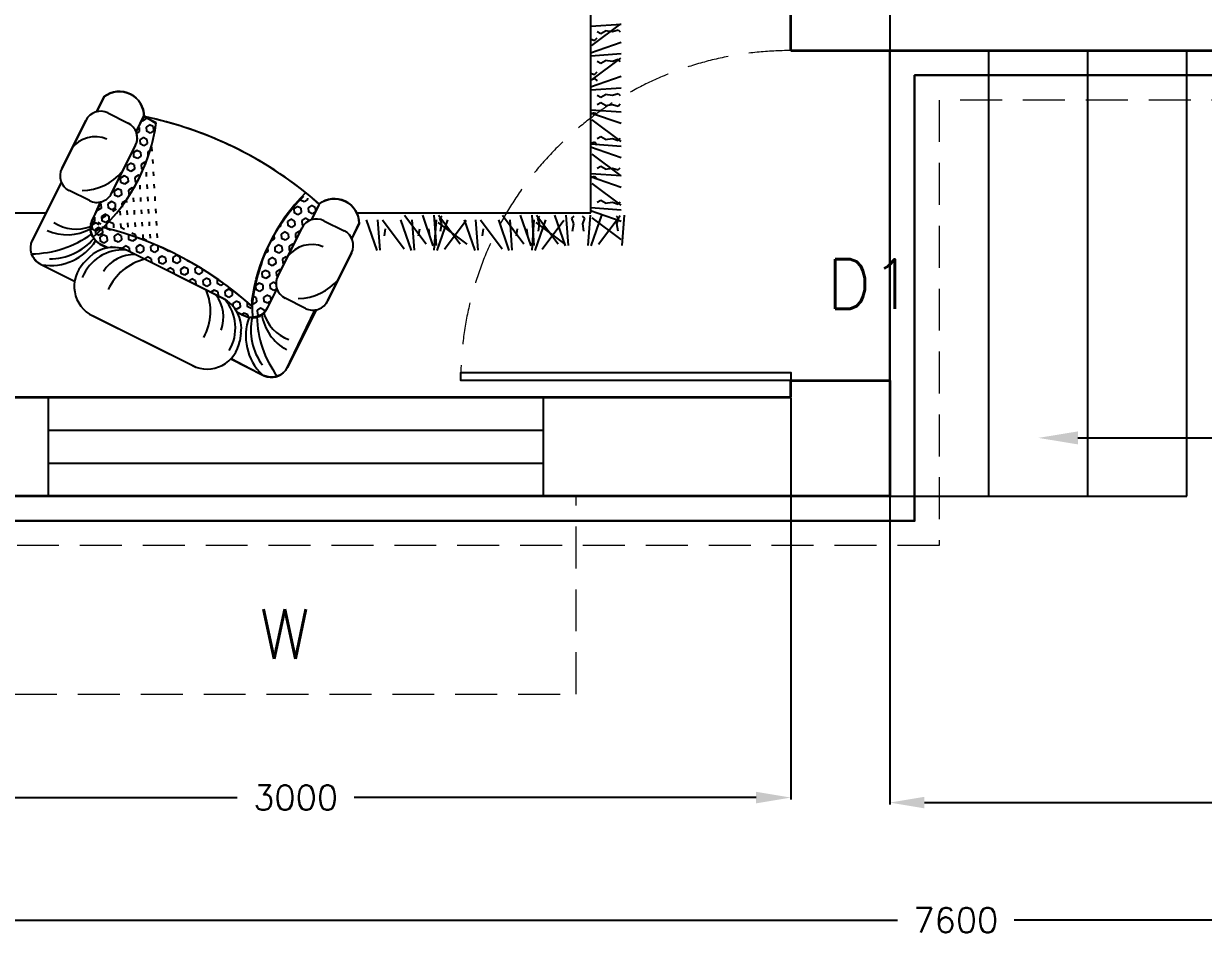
# Model space of a CAD drawing. Header units: millimetres. Extents: x -3934 to 8933, y -13584 to -2539.
# Drawn here: x -1251 to 2324, y -13584 to -10818 of the extents above; entities that cross this region are included whole.
import ezdxf
from ezdxf import colors
from ezdxf.entities.mleader import LeaderData, LeaderLine
from ezdxf.math import Vec2, Vec3

# ---------------------------------------------------------------- set-up
doc = ezdxf.new("R2010")
doc.units = ezdxf.units.MM
doc.header["$LTSCALE"] = 20
doc.linetypes.add('HIDDEN', pattern=[9.525, 6.35, -3.175])
for name, color, linetype, lineweight in [('A-CHAJJ-OVER-NEWW', 80, 'HIDDEN', 13), ('A-DIMS-GENL-ANNO', 145, 'Continuous', 18), ('A-DOOR-SING-NEWW', 104, 'Continuous', 25), ('A-PLIN-BASE-NEWW', 140, 'Continuous', 30), ('A-STEP-STRS-NEWW', 1, 'Continuous', 25), ('A-TEXT-NOTE-ANNO', 7, 'Continuous', 18), ('A-WALL-FULL-NEWW', 40, 'Continuous', 35), ('A-WIND-GLAZ-NEWW', 50, 'Continuous', 25)]:
    doc.layers.add(name, color=color, linetype=linetype, lineweight=lineweight)
doc.styles.add('Annotative', font='simplex.shx', dxfattribs={"height": 150})
doc.styles.get("Standard").update_dxf_attribs({"font": 'simplex.shx'})
doc.dimstyles.get("Standard").update_dxf_attribs({"dimscale": 30, "dimtxt": 2.5, "dimasz": 3.5, "dimexe": 0.18, "dimexo": 0.0625, "dimgap": 1.5, "dimtad": 0, "dimtih": 1, "dimtoh": 1, "dimdec": 0, "dimzin": 0, "dimdsep": 46, "dimtxsty": 'Standard', "dimcen": 0.09, "dimadec": 0, "dimazin": 0, "dimtfac": 1, "dimtdec": 0, "dimtofl": 0, "dimtmove": 0, "dimatfit": 3, "dimfxl": 1, "dimtolj": 1, "dimtzin": 0, "dimarcsym": 0})

# ---------------------------------------------------------------- blocks, each defined once
blk = doc.blocks.new('*D11')
at = {"layer": 'A-DIMS-GENL-ANNO', "color": 0, "lineweight": -2, "transparency": 16777216}
for p, q in [((-1926.4, -11951.5), (-1926.4, -13168.5)), ((1073.6, -11951.5), (1073.6, -13168.5)), ((-1821.4, -13163.1), (-603.5, -13163.1)), ((968.6, -13163.1), (-249.2, -13163.1))]:
    blk.add_line(p, q, dxfattribs=at)
at = {"layer": 'A-DIMS-GENL-ANNO', "color": 0, "transparency": 16777216}
for points in [[(-1821.4, -13145.6), (-1821.4, -13180.6), (-1926.4, -13163.1)], [(968.6, -13145.6), (968.6, -13180.6), (1073.6, -13163.1)]]:
    blk.add_solid(points, dxfattribs=at)
at = {"layer": 'Defpoints', "color": 0, "transparency": 16777216}
for p in [(-1926.4, -11949.6), (1073.6, -11949.6), (1073.6, -13163.1)]:
    blk.add_point(p, dxfattribs=at)
at = {"layer": 'A-DIMS-GENL-ANNO', "color": 0, "transparency": 16777216, "insert": (-426.4, -13163.1), "char_height": 75, "attachment_point": 5}
blk.add_mtext('\\A1;3000', dxfattribs=at)
blk = doc.blocks.new('*D12')
at = {"layer": 'A-DIMS-GENL-ANNO', "color": 0, "lineweight": -2, "transparency": 16777216}
for p, q in [((1373.6, -10601.4), (1373.6, -13183.7)), ((5073.6, -10601.4), (5073.6, -13183.7)), ((1478.6, -13178.3), (3046.5, -13178.3)), ((4968.6, -13178.3), (3400.7, -13178.3))]:
    blk.add_line(p, q, dxfattribs=at)
at = {"layer": 'A-DIMS-GENL-ANNO', "color": 0, "transparency": 16777216}
for points in [[(1478.6, -13160.8), (1478.6, -13195.8), (1373.6, -13178.3)], [(4968.6, -13160.8), (4968.6, -13195.8), (5073.6, -13178.3)]]:
    blk.add_solid(points, dxfattribs=at)
at = {"layer": 'Defpoints', "color": 0, "transparency": 16777216}
for p in [(1373.6, -10599.5), (5073.6, -10599.5), (1373.6, -13178.3)]:
    blk.add_point(p, dxfattribs=at)
at = {"layer": 'A-DIMS-GENL-ANNO', "color": 0, "transparency": 16777216, "insert": (3223.6, -13178.3), "char_height": 75, "attachment_point": 5}
blk.add_mtext('\\A1;3700', dxfattribs=at)
blk = doc.blocks.new('*D14')
at = {"layer": 'A-DIMS-GENL-ANNO', "color": 0, "lineweight": -2, "transparency": 16777216}
for p, q in [((5373.6, -10901.5), (5373.6, -13539.9)), ((-2226.4, -12251.5), (-2226.4, -13539.9)), ((-2121.4, -13534.5), (1396.5, -13534.5)), ((5268.6, -13534.5), (1750.8, -13534.5))]:
    blk.add_line(p, q, dxfattribs=at)
at = {"layer": 'A-DIMS-GENL-ANNO', "color": 0, "transparency": 16777216}
for points in [[(-2121.4, -13517), (-2121.4, -13552), (-2226.4, -13534.5)], [(5268.6, -13517), (5268.6, -13552), (5373.6, -13534.5)]]:
    blk.add_solid(points, dxfattribs=at)
at = {"layer": 'Defpoints', "color": 0, "transparency": 16777216}
for p in [(5373.6, -10899.6), (-2226.4, -12249.6), (5373.6, -13534.5)]:
    blk.add_point(p, dxfattribs=at)
at = {"layer": 'A-DIMS-GENL-ANNO', "color": 0, "transparency": 16777216, "insert": (1573.6, -13534.5), "char_height": 75, "attachment_point": 5}
blk.add_mtext('\\A1;7600', dxfattribs=at)

msp = doc.modelspace()

# ---------------------------------------------------------------- linework, layer by layer
at = {"color": 131, "transparency": 33554684}
for p, q in [((468.1, -11391.4), (468.1, -8714.3)), ((467.9, -10826), (559.7, -10819.1)), ((471.4, -10884.4), (558.8, -10818.8)), ((466.8, -10864.2), (479.4, -10868.8)), ((479.4, -10868.8), (487.4, -10860.8)), ((487.4, -10842.1), (497.8, -10847.8)), ((497.8, -10847.8), (512.7, -10839.8)), ((511.5, -10838.6), (533.3, -10842.1)), ((533.3, -10842.1), (550.6, -10836.3)), ((550.6, -10836.3), (556.3, -10843.2)), ((466.8, -10906.4), (559.7, -10874.2)), ((467.9, -10915.6), (559.7, -10908.7)), ((471.4, -10987.8), (558.8, -10922.2)), ((487.4, -10931.7), (497.8, -10937.4)), ((497.8, -10937.4), (512.7, -10929.4)), ((511.5, -10928.2), (533.3, -10931.7)), ((533.3, -10931.7), (550.6, -10925.9)), ((550.6, -10925.9), (556.3, -10932.8)), ((466.8, -10967.6), (479.4, -10972.2)), ((479.4, -10972.2), (487.4, -10964.2)), ((466.8, -11009.8), (559.7, -10977.6)), ((466.8, -10988.3), (479.4, -10983.7)), ((479.4, -10983.7), (487.4, -10991.7)), ((-1029.3, -11084.8), (-1006.6, -11039.2)), ((-1006.6, -11039.2), (-1028.6, -11084.6)), ((467.9, -11018.9), (559.7, -11012.1)), ((487.4, -11035), (497.8, -11040.8)), ((497.8, -11040.8), (512.7, -11032.7)), ((511.5, -11031.6), (533.3, -11035)), ((533.3, -11035), (550.6, -11029.3)), ((550.6, -11029.3), (556.3, -11036.2)), ((467.9, -11078.7), (559.7, -11085.6)), ((487.4, -11062.6), (497.8, -11056.9)), ((497.8, -11056.9), (512.7, -11064.9)), ((511.5, -11066), (533.3, -11062.6)), ((533.3, -11062.6), (550.6, -11068.3)), ((550.6, -11068.3), (556.3, -11061.4)), ((-1062.4, -11111.1), (-1138.5, -11266)), ((-1135, -11256.7), (-1062.4, -11111.1)), ((-995.3, -11088.7), (-933.9, -11119.3)), ((-909.6, -11146), (-885.8, -11097.3)), ((-909.3, -11146.7), (-885.8, -11099.5)), ((-891.1, -11113.3), (-892.4, -11112.7)), ((-880.7, -11106.4), (-891.1, -11113.3)), ((-884.8, -11100.3), (-886, -11099.8)), ((-885.8, -11097.3), (-848.9, -11120.4)), ((-885.8, -11099.5), (-848.6, -11118)), ((-881, -11101.9), (-880.7, -11106.4)), ((466.8, -11091.6), (479.4, -11087)), ((466.8, -11087.9), (559.7, -11120)), ((471.4, -11109.8), (558.8, -11175.4)), ((479.4, -11087), (487.4, -11095.1)), ((-900, -11145.2), (-908.1, -11150.5)), ((-900.8, -11132.7), (-902, -11132.1)), ((-900.8, -11132.7), (-900, -11145.2)), ((-868.7, -11124.5), (-879.2, -11131.4)), ((-879.2, -11131.4), (-878.4, -11143.9)), ((-867.2, -11149.4), (-878.4, -11143.9)), ((-857.6, -11130.1), (-868.7, -11124.5)), ((-856.8, -11142.6), (-867.2, -11149.4)), ((-857.6, -11130.1), (-856.8, -11142.6)), ((-848.9, -11120.4), (-848.7, -11118.6)), ((-984.8, -11333.4), (-909.7, -11182.4)), ((-911.5, -11186.4), (-984.1, -11331.9)), ((-888.1, -11163.2), (-898.5, -11170.1)), ((-898.5, -11170.1), (-897.7, -11182.6)), ((-886.5, -11188.2), (-897.7, -11182.6)), ((-876.9, -11168.8), (-888.1, -11163.2)), ((-876.1, -11181.3), (-886.5, -11188.2)), ((-876.9, -11168.8), (-876.1, -11181.3)), ((466.8, -11181.2), (479.4, -11176.6)), ((467.9, -11182), (559.7, -11188.9)), ((479.4, -11176.6), (487.4, -11184.7)), ((487.4, -11166), (497.8, -11160.2)), ((497.8, -11160.2), (512.7, -11168.3)), ((511.5, -11169.4), (533.3, -11166)), ((533.3, -11166), (550.6, -11171.7)), ((550.6, -11171.7), (556.3, -11164.8)), ((-907.4, -11202), (-917.8, -11208.9)), ((-917.8, -11208.9), (-917.1, -11221.4)), ((-905.9, -11226.9), (-917.1, -11221.4)), ((-896.2, -11207.6), (-907.4, -11202)), ((-895.4, -11220), (-905.9, -11226.9)), ((-896.2, -11207.6), (-895.4, -11220)), ((-866.8, -11201.1), (-874.6, -11206.3)), ((-874.6, -11206.3), (-873.8, -11218.7)), ((-872.7, -11219.3), (-873.8, -11218.7)), ((-862.6, -11192.2), (-861.8, -11204.7)), ((466.8, -11191.2), (559.7, -11223.4)), ((471.4, -11213.2), (558.8, -11278.8)), ((-926.7, -11240.7), (-937.1, -11247.6)), ((-937.1, -11247.6), (-936.4, -11260.1)), ((-915.5, -11246.3), (-926.7, -11240.7)), ((-915.5, -11246.3), (-914.8, -11258.8)), ((-883.5, -11238.1), (-893.9, -11245)), ((-893.9, -11245), (-893.2, -11257.5)), ((-888.3, -11259.9), (-893.2, -11257.5)), ((-880.1, -11239.8), (-883.5, -11238.1)), ((-881.2, -11242.6), (-881.1, -11243.4)), ((-860.3, -11229.6), (-859.5, -11242.1)), ((487.4, -11255.5), (497.8, -11249.8)), ((497.8, -11249.8), (512.7, -11257.8)), ((511.5, -11259), (533.3, -11255.5)), ((533.3, -11255.5), (550.6, -11261.3)), ((550.6, -11261.3), (556.3, -11254.4)), ((-946, -11279.5), (-956.5, -11286.4)), ((-955.7, -11298.9, 685.7), (-956.5, -11286.4, 685.7)), ((-934.9, -11285.1), (-946, -11279.5)), ((-925.2, -11265.7), (-936.4, -11260.1)), ((-934.9, -11285.1), (-934.1, -11297.5)), ((-914.8, -11258.8), (-925.2, -11265.7)), ((-902.8, -11276.9), (-913.2, -11283.8)), ((-913.2, -11283.8), (-912.5, -11296.2)), ((-897.2, -11279.6), (-902.8, -11276.9)), ((-879.6, -11268.4), (-878.9, -11280.8)), ((-858, -11267), (-857.2, -11279.5)), ((466.8, -11284.6), (479.4, -11280)), ((466.8, -11280.8), (559.7, -11313)), ((467.9, -11271.6), (559.7, -11278.5)), ((479.4, -11280), (487.4, -11288)), ((-1136.2, -11298.5), (-1224.3, -11475.8)), ((-1223.5, -11474.2), (-1136.1, -11298.9)), ((-1051.1, -11354.3), (-1112.5, -11323.7)), ((-965.4, -11318.2), (-975.8, -11325.1)), ((-975.8, -11325.1), (-975, -11337.6)), ((-954.2, -11323.8), (-965.4, -11318.2)), ((-944.5, -11304.4), (-955.7, -11298.9)), ((-953.4, -11336.3, 685.7), (-954.2, -11323.8, 685.7)), ((-934.1, -11297.5), (-944.5, -11304.4)), ((-922.1, -11315.6), (-932.6, -11322.5)), ((-932.6, -11322.5), (-931.8, -11335)), ((-917.4, -11318), (-922.1, -11315.6)), ((-907, -11299), (-912.5, -11296.2)), ((-898.9, -11307.1), (-898.2, -11319.6)), ((-877.3, -11305.8), (-876.6, -11318.3)), ((-855.7, -11304.5), (-855, -11316.9)), ((-395.8, -11329.9), (-355.5, -11365.7)), ((471.4, -11302.8), (558.8, -11368.4)), ((-1046.8, -11425.9), (-1017.3, -11358.2)), ((-1042.4, -11413.6), (-1014.5, -11357.5)), ((-1016.7, -11365.2), (-1018, -11364.6)), ((-1016.7, -11365.2), (-1016, -11377.7)), ((-984.7, -11357), (-995.1, -11363.9)), ((-995.1, -11363.9), (-994.4, -11376.4)), ((-973.5, -11362.6), (-984.7, -11357)), ((-963.8, -11343.2), (-975, -11337.6)), ((-973.5, -11362.6), (-972.7, -11375)), ((-953.4, -11336.3), (-963.8, -11343.2)), ((-941.5, -11354.4), (-951.9, -11361.2)), ((-951.1, -11373.7, 685.7), (-951.9, -11361.2, 685.7)), ((-940.7, -11354.7), (-941.5, -11354.4)), ((-939.5, -11353), (-939.1, -11359.7)), ((-928.7, -11336.5), (-931.8, -11335)), ((-918.3, -11345.9), (-917.5, -11358.3)), ((-896.7, -11344.5), (-895.9, -11357)), ((-875, -11343.2), (-874.3, -11355.7)), ((-853.4, -11341.9), (-852.7, -11354.4)), ((-411.8, -11351.1), (-411.7, -11352.4)), ((-400.5, -11358), (-411.7, -11352.4)), ((-390.1, -11351.1), (-400.5, -11358)), ((-390.4, -11346.6), (-390.1, -11351.1)), ((-354.8, -11364.3), (-378.9, -11412.5)), ((-355.5, -11365.7), (-378.4, -11412.4)), ((487.4, -11358.9), (497.8, -11353.2)), ((497.8, -11353.2), (512.7, -11361.2)), ((511.5, -11362.4), (533.3, -11358.9)), ((533.3, -11358.9), (550.6, -11364.7)), ((550.6, -11364.7), (556.3, -11357.8)), ((-1280, -11391.4), (-1182.4, -11391.4)), ((-1026.4, -11384.6), (-1027.7, -11384)), ((-1016, -11377.7), (-1026.4, -11384.6)), ((-1004, -11395.7), (-1014.4, -11402.6)), ((-1001.7, -11401), (-1012.1, -11407.9)), ((-992.8, -11401.3), (-1004, -11395.7)), ((-983.2, -11381.9), (-994.4, -11376.4)), ((-992.8, -11401.3), (-992.1, -11413.8)), ((-972.7, -11375), (-983.2, -11381.9)), ((-970.4, -11380.3), (-980.8, -11387.2)), ((-959.2, -11385.9), (-958.4, -11398.4)), ((-948.7, -11366), (-949.5, -11366.5)), ((-937.6, -11384.6), (-936.8, -11397.1)), ((-916, -11383.3), (-915.2, -11395.8)), ((-894.4, -11382), (-893.6, -11394.4)), ((-872.8, -11380.6), (-872, -11393.1)), ((-851.1, -11379.3), (-850.4, -11391.8)), ((-421.4, -11371.8), (-431.8, -11378.7)), ((-431.8, -11378.7), (-431, -11391.2)), ((-419.8, -11396.8), (-431, -11391.2)), ((-410.2, -11377.4), (-421.4, -11371.8)), ((-409.4, -11389.9), (-419.8, -11396.8)), ((-410.2, -11377.4), (-409.4, -11389.9)), ((-378.1, -11369.2), (-388.6, -11376.1)), ((-388.6, -11376.1), (-387.8, -11388.6)), ((-376.6, -11394.1), (-387.8, -11388.6)), ((-367, -11374.8), (-378.1, -11369.2)), ((-366.3, -11387.3), (-376.6, -11394.1)), ((-367, -11374.8), (-366.2, -11387.1)), ((-241.2, -11391.4), (468.1, -11391.4)), ((-31.3, -11486.4), (-96.9, -11399)), ((-9.3, -11491.1), (-41.5, -11398.1)), ((-0.1, -11489.9), (-7, -11398.1)), ((72.1, -11486.4), (6.5, -11399)), ((10.2, -11407.3), (17.1, -11401.5)), ((265.4, -11486.4), (199.9, -11399)), ((287.4, -11491.1), (255.3, -11398.1)), ((296.6, -11489.9), (289.7, -11398.1)), ((368.8, -11486.4), (303.2, -11399)), ((306.9, -11407.3), (313.8, -11401.5)), ((390.8, -11491.1), (358.6, -11398.1)), ((400, -11489.9), (393.1, -11398.1)), ((410.3, -11407.3), (417.2, -11401.5)), ((449.4, -11407.3), (442.5, -11401.5)), ((459.7, -11489.9), (466.6, -11398.1)), ((466.8, -11384.2), (559.7, -11416.3)), ((467.9, -11375), (559.7, -11381.9)), ((468.9, -11491.1), (501.1, -11398.1)), ((490.9, -11486.4), (556.4, -11399)), ((552.7, -11407.3), (545.8, -11401.5)), ((563.1, -11489.9), (570, -11398.1)), ((-1046.1, -11423.1, 685.7), (-1045.7, -11423.3, 685.7)), ((-1035.3, -11416.4), (-1045.7, -11423.3)), ((-1032.9, -11421.7), (-1043.4, -11428.6)), ((-1043.4, -11428.6), (-1042.6, -11441.1)), ((-1036.1, -11404), (-1037.3, -11403.3)), ((-1036.1, -11404), (-1035.3, -11416.4)), ((-1023.3, -11434.5), (-1033.8, -11441.4)), ((-1021.7, -11427.3), (-1032.9, -11421.7)), ((-1015.1, -11425.6), (-1024.6, -11419.5)), ((-1023.3, -11434.5, 685.7), (-1012.2, -11440.1, 685.7)), ((-1014.4, -11402.6), (-1013.7, -11415.1)), ((-1002.5, -11420.7), (-1013.7, -11415.1)), ((-1008.2, -11435), (-1013.2, -11436)), ((-992.1, -11413.8), (-1002.5, -11420.7)), ((-997.6, -11424.3), (-1000.1, -11426)), ((-1000.1, -11426.9), (-999.4, -11438.5)), ((-978.5, -11424.7), (-989.7, -11419.1)), ((-978.5, -11424.7), (-977.8, -11437.1)), ((-956.9, -11423.4), (-956.2, -11435.8)), ((-945, -11441.4), (-956.2, -11435.8)), ((-935.3, -11422), (-934.5, -11434.5)), ((-913.7, -11420.7), (-912.9, -11433.2)), ((-892.1, -11419.4), (-891.3, -11431.9)), ((-870.5, -11418.1), (-869.7, -11430.6)), ((-848.9, -11416.8), (-848.1, -11429.2)), ((-406.6, -11435.5), (-483, -11589.6)), ((-472, -11431.3), (-477.3, -11434.8)), ((-472.2, -11427), (-472, -11431.3)), ((-440.7, -11410.6), (-451.1, -11417.5)), ((-451.1, -11417.5), (-450.4, -11429.9)), ((-439.2, -11435.5), (-450.4, -11429.9)), ((-429.5, -11416.1), (-440.7, -11410.6)), ((-428.7, -11428.6), (-439.2, -11435.5)), ((-429.5, -11416.1), (-428.7, -11428.6)), ((-397.5, -11407.9), (-407.9, -11414.8)), ((-407.9, -11414.8), (-407.1, -11427.3)), ((-402.7, -11429.5), (-407.1, -11427.3)), ((-386.3, -11413.5), (-397.5, -11407.9)), ((-386.3, -11413.5), (-386.2, -11415.6)), ((-340.7, -11415.2), (-279.3, -11445.8)), ((-234, -11424.6), (-256.3, -11469.3)), ((-255.9, -11470.3), (-234, -11422.2)), ((-179.2, -11505.8), (-211.4, -11412.9)), ((-170.1, -11504.7), (-176.9, -11412.9)), ((-97.8, -11501.2), (-163.4, -11413.8)), ((-75.9, -11505.8), (-108, -11412.9)), ((-66.7, -11504.7), (-73.6, -11412.9)), ((-7, -11504.7), (-0.1, -11412.9)), ((2.2, -11505.8), (34.4, -11412.9)), ((4.7, -11420.9), (92.1, -11486.5)), ((16, -11424.5), (10.2, -11407.3)), ((12.5, -11446.3), (16, -11424.5)), ((24.2, -11501.2), (89.8, -11413.8)), ((117.5, -11505.8), (85.3, -11412.9)), ((126.7, -11504.7), (119.8, -11412.9)), ((198.9, -11501.2), (133.3, -11413.8)), ((220.9, -11505.8), (188.7, -11412.9)), ((230, -11504.7), (223.2, -11412.9)), ((289.8, -11504.7), (296.7, -11412.9)), ((299, -11505.8), (331.1, -11412.9)), ((301.5, -11420.9), (388.9, -11486.5)), ((312.7, -11424.5), (306.9, -11407.3)), ((309.2, -11446.3), (312.7, -11424.5)), ((320.9, -11501.2), (386.5, -11413.8)), ((416.1, -11424.5), (410.3, -11407.3)), ((412.6, -11446.3), (416.1, -11424.5)), ((443.6, -11424.5), (449.4, -11407.3)), ((447.1, -11446.3), (443.6, -11424.5)), ((471.4, -11406.2), (558.8, -11471.7)), ((547, -11424.5), (552.7, -11407.3)), ((550.4, -11446.3), (547, -11424.5)), ((-1031.4, -11446.7), (-1042.6, -11441.1)), ((-1033.8, -11441.4), (-1033, -11453.9)), ((-1033, -11453.9, 685.7), (-1021.8, -11459.4, 685.7)), ((-1021, -11439.8), (-1031.4, -11446.7)), ((-1011.4, -11452.5), (-1021.8, -11459.4)), ((-1009, -11457.8), (-1019.5, -11464.7)), ((-1019.5, -11464.7), (-1018.7, -11477.2)), ((-1012.2, -11440.1), (-1011.4, -11452.5)), ((-997.9, -11463.4), (-1009, -11457.8)), ((-988.2, -11444), (-999.4, -11438.5)), ((-997.9, -11463.4), (-997.1, -11475.9)), ((-984.6, -11441.6), (-988.2, -11444)), ((-965.8, -11455.2), (-976.2, -11462.1)), ((-976.2, -11462.1), (-975.5, -11474.6)), ((-954.6, -11460.8), (-965.8, -11455.2)), ((-954.6, -11460.8), (-953.9, -11473.3)), ((-930.8, -11458), (-933, -11459.5)), ((-933, -11459.5), (-932.3, -11471.9)), ((-921.1, -11477.5), (-932.3, -11471.9)), ((-911.4, -11458.1), (-922.6, -11452.6)), ((-910.7, -11470.6), (-921.1, -11477.5)), ((-911.4, -11458.1), (-910.7, -11470.6)), ((-889.8, -11456.8), (-889, -11469.3)), ((-877.9, -11474.9), (-889, -11469.3)), ((-868.2, -11455.5), (-867.4, -11468)), ((-846.6, -11454.2), (-845.8, -11466.7)), ((-491.3, -11470), (-501.5, -11476.8)), ((-492, -11459.2), (-491.3, -11470)), ((-480.3, -11583.2), (-407.7, -11437.6)), ((-460, -11449.3), (-470.4, -11456.2)), ((-470.4, -11456.2), (-469.7, -11468.7)), ((-458.5, -11474.3), (-469.7, -11468.7)), ((-448.8, -11454.9), (-460, -11449.3)), ((-448.1, -11467.4), (-458.5, -11474.3)), ((-448.8, -11454.9), (-448.1, -11467.4)), ((-416.8, -11446.7), (-427.2, -11453.6)), ((-427.2, -11453.6), (-426.5, -11466.1)), ((-422.8, -11467.9), (-426.5, -11466.1)), ((-413.1, -11448.5), (-416.8, -11446.7)), ((-157.4, -11461.1), (-154, -11439.3)), ((-54, -11461.1), (-50.6, -11439.3)), ((-19.6, -11461.1), (-23, -11439.3)), ((139.3, -11461.1), (142.8, -11439.3)), ((242.7, -11461.1), (246.1, -11439.3)), ((277.1, -11461.1), (273.7, -11439.3)), ((-1007.5, -11482.8), (-1018.7, -11477.2)), ((-995.8, -11497.2), (-1018.2, -11486)), ((-997.1, -11475.9), (-1007.5, -11482.8)), ((-985.1, -11494), (-988.7, -11496.3)), ((-981.2, -11495.9), (-985.1, -11494)), ((-964.3, -11480.2), (-975.5, -11474.6)), ((-953.9, -11473.3), (-964.3, -11480.2)), ((-941.9, -11491.3), (-952.3, -11498.2)), ((-952.3, -11498.2), (-952.3, -11499.8)), ((-930.7, -11496.9), (-941.9, -11491.3)), ((-644.5, -11651.4), (-938.6, -11504.8)), ((-646.3, -11650.5), (-935.1, -11506.4)), ((-930.7, -11496.9), (-930, -11509)), ((-898.7, -11488.7), (-909.1, -11495.6)), ((-909.1, -11495.6), (-908.4, -11508.1)), ((-897.2, -11513.6), (-908.4, -11508.1)), ((-887.5, -11494.3), (-898.7, -11488.7)), ((-886.8, -11506.7), (-897.2, -11513.6)), ((-887.5, -11494.3), (-886.8, -11506.7)), ((-855.7, -11486.2), (-865.9, -11492.9)), ((-865.9, -11492.9), (-865.1, -11505.4)), ((-854, -11511), (-865.1, -11505.4)), ((-844.3, -11491.6), (-855.5, -11486)), ((-843.5, -11504.1), (-854, -11511)), ((-844.3, -11491.6), (-843.5, -11504.1)), ((-822, -11501), (-821.9, -11502.8)), ((-810.7, -11508.4), (-821.9, -11502.8)), ((-809, -11507.2), (-810.7, -11508.4)), ((-510.6, -11508.8), (-519.4, -11514.6)), ((-511.4, -11496.6), (-510.6, -11508.8)), ((-479.3, -11488.1), (-489.8, -11495)), ((-489.8, -11495), (-489, -11507.4)), ((-477.8, -11513), (-489, -11507.4)), ((-468.2, -11493.6), (-479.3, -11488.1)), ((-467.4, -11506.1), (-477.8, -11513)), ((-468.2, -11493.6), (-467.4, -11506.1)), ((-436.1, -11485.4), (-446.5, -11492.3)), ((-446.5, -11492.3), (-445.8, -11504.8)), ((-442.1, -11506.6), (-445.8, -11504.8)), ((-432.5, -11487.2), (-436.1, -11485.4)), ((-1051.4, -11526.2), (-1068.8, -11544.1)), ((-874.8, -11524.8), (-884.9, -11531.5)), ((-863.6, -11530.4), (-874.8, -11524.8)), ((-863.6, -11530.4), (-862.9, -11542.4)), ((-831.6, -11522.2), (-842, -11529.1)), ((-842, -11529.1), (-841.3, -11541.5)), ((-830.1, -11547.1), (-841.3, -11541.5)), ((-820.4, -11527.7), (-831.6, -11522.2)), ((-819.6, -11540.2), (-830.1, -11547.1)), ((-820.4, -11527.7), (-819.6, -11540.2)), ((-788.4, -11519.5), (-798.8, -11526.4)), ((-798.8, -11526.4), (-798, -11538.9)), ((-786.8, -11544.5), (-798, -11538.9)), ((-777.2, -11525.1), (-788.4, -11519.5)), ((-776.4, -11537.6), (-786.8, -11544.5)), ((-777.2, -11525.1), (-776.4, -11537.6)), ((-754.9, -11534.9), (-754.8, -11536.3)), ((-743.6, -11541.8), (-754.8, -11536.3)), ((-743.1, -11541.5), (-743.6, -11541.8)), ((-530.3, -11542), (-529.9, -11547.5)), ((-498.7, -11526.8), (-509.1, -11533.7)), ((-509.1, -11533.7), (-508.3, -11546.2)), ((-487.5, -11532.4), (-498.7, -11526.8)), ((-487.5, -11532.4), (-486.7, -11544.9)), ((-455.4, -11524.2), (-465.9, -11531.1)), ((-465.9, -11531.1), (-465.1, -11543.6)), ((-461.5, -11545.4), (-465.1, -11543.6)), ((-451.8, -11526), (-455.4, -11524.2)), ((-256.8, -11512.9), (-329.4, -11658.4)), ((-328.6, -11656.8), (-255.7, -11510.4)), ((-1199.3, -11546.6, 685.7), (-1095.9, -11598.2, 685.7)), ((-807.7, -11558.3), (-817.8, -11564.9)), ((-796.5, -11563.8), (-807.7, -11558.3)), ((-796.5, -11563.8), (-795.8, -11575.9)), ((-764.5, -11555.6), (-774.9, -11562.5)), ((-774.9, -11562.5), (-774.1, -11575)), ((-762.9, -11580.6), (-774.1, -11575)), ((-753.3, -11561.2), (-764.5, -11555.6)), ((-752.5, -11573.7), (-762.9, -11580.6)), ((-753.3, -11561.2), (-752.5, -11573.7)), ((-722.2, -11553.6), (-731.7, -11559.9)), ((-731.7, -11559.9), (-730.9, -11572.4)), ((-719.7, -11577.9), (-730.9, -11572.4)), ((-709.3, -11571), (-719.7, -11577.9)), ((-709.9, -11561.1), (-709.3, -11571)), ((-529.9, -11547.5), (-532.9, -11549.5)), ((-518, -11565.6), (-528.4, -11572.5)), ((-528.4, -11572.5), (-527.7, -11584.9)), ((-506.8, -11571.1), (-518, -11565.6)), ((-497.1, -11551.8), (-508.3, -11546.2)), ((-506.8, -11571.1), (-506, -11583.6)), ((-486.7, -11544.9), (-497.1, -11551.8)), ((-474.8, -11562.9), (-485.2, -11569.8)), ((-485.2, -11569.8), (-484.4, -11582.3)), ((-471.1, -11564.7), (-474.8, -11562.9)), ((-740.6, -11591.7), (-750.7, -11598.4)), ((-729.4, -11597.3), (-740.6, -11591.7)), ((-729.4, -11597.3), (-728.7, -11609.4)), ((-697.4, -11589.1), (-707.8, -11596)), ((-707.8, -11596), (-707, -11608.5)), ((-695.8, -11614.1), (-707, -11608.5)), ((-686.2, -11594.7), (-697.4, -11589.1)), ((-685.4, -11607.2), (-695.8, -11614.1)), ((-686.2, -11594.7), (-685.4, -11607.2)), ((-662.5, -11592), (-664.6, -11593.4)), ((-664.6, -11593.4), (-663.8, -11605.8)), ((-652.6, -11611.4), (-663.8, -11605.8)), ((-643.5, -11605.4), (-652.6, -11611.4)), ((-537.3, -11604.3), (-547.7, -11611.2)), ((-547.7, -11611.2), (-547, -11623.7)), ((-526.1, -11609.9), (-537.3, -11604.3)), ((-516.5, -11590.5), (-527.7, -11584.9)), ((-526.1, -11609.9), (-525.4, -11622.4)), ((-506, -11583.6), (-516.5, -11590.5)), ((-494.1, -11601.7), (-504.5, -11608.6)), ((-504.5, -11608.6), (-503.8, -11621)), ((-485.6, -11605.9), (-494.1, -11601.7)), ((-480.8, -11584.1), (-484.4, -11582.3)), ((-673.5, -11625.2), (-683.5, -11631.9)), ((-662.3, -11630.8), (-673.5, -11625.2)), ((-662.3, -11630.8), (-661.5, -11642.9)), ((-630.2, -11622.6), (-640.7, -11629.5)), ((-640.7, -11629.5), (-639.9, -11641.9)), ((-628.7, -11647.5), (-639.9, -11641.9)), ((-619.1, -11628.2), (-630.2, -11622.6)), ((-618.3, -11640.6), (-628.7, -11647.5)), ((-619.1, -11628.2), (-618.3, -11640.6)), ((-545.5, -11648.6), (-556.6, -11643.1)), ((-535.8, -11629.3), (-547, -11623.7)), ((-545.5, -11648.6), (-544.7, -11661.1)), ((-525.4, -11622.4), (-535.8, -11629.3)), ((-513.4, -11640.4), (-523.9, -11647.3)), ((-523.9, -11647.3), (-523.1, -11659.8)), ((-483.2, -11620.5), (-514.5, -11683.8)), ((-502.2, -11646), (-513.4, -11640.4)), ((-483, -11621.3), (-511.5, -11678.4)), ((-492.6, -11626.6), (-503.8, -11621)), ((-502.2, -11646), (-501.5, -11658.4)), ((-483.3, -11620.5), (-492.6, -11626.6)), ((-396.5, -11680.8), (-457.9, -11650.2)), ((-606.3, -11658.7), (-616.8, -11665.6)), ((-616.8, -11665.6), (-616.3, -11673.4)), ((-604.8, -11683.6), (-610.1, -11681)), ((-595.2, -11664.3), (-606.3, -11658.7)), ((-594.4, -11676.7), (-604.8, -11683.6)), ((-595.2, -11664.3), (-594.4, -11676.7)), ((-572, -11661.9), (-573.6, -11662.9)), ((-573.6, -11662.9), (-572.8, -11675.4)), ((-561.6, -11681), (-572.8, -11675.4)), ((-558.3, -11678.8), (-561.6, -11681)), ((-559, -11659.1), (-557.2, -11708.3)), ((-558.7, -11666.2, 685.7), (-555.1, -11668, 685.7)), ((-544.7, -11661.1), (-555.1, -11668)), ((-532.8, -11679.2), (-543.2, -11686.1)), ((-543.2, -11686.1), (-542.4, -11698.5)), ((-532.8, -11679.2, 685.7), (-521.6, -11684.8, 685.7)), ((-511.9, -11665.4), (-523.1, -11659.8)), ((-521.6, -11684.8), (-521.1, -11692)), ((-501.6, -11658.5), (-511.9, -11665.4)), ((-456.6, -11868.5), (-368.3, -11685.8)), ((-363.9, -11685), (-450.9, -11859.5)), ((-739.4, -11854.1), (-1041.7, -11703.3)), ((-1040.9, -11703.7), (-728.1, -11858.8)), ((-583.9, -11702.6), (-602.4, -11693.4)), ((-582.5, -11694.8), (-589.8, -11699.7)), ((-571.3, -11700.4), (-582.5, -11694.8)), ((-571.3, -11700.4), (-570.9, -11707.2)), ((-542.4, -11698.5, 685.7), (-535, -11702.3, 685.7)), ((-592.1, -11755.3), (-595.9, -11779.9)), ((-622.8, -11834.1, 685.7), (-523.4, -11883.7, 685.7)), ((-621.7, -11832.9), (-521.3, -11884.7))]:
    msp.add_line(p, q, dxfattribs=at)
for centre, radius, start, end in [((-960.6, -11098.1), 74.7, 358.6921, 127.9637), ((-1017.6, -11133.4), 50, 63.492, 153.492), ((-1122.2, -12238.2), 1163, 48.7135, 78.2706), ((-901.2, -11237.4), 138, 77.5622, 83.1926), ((-1121.4, -12236), 1160.7, 48.6683, 77.5622), ((-1394.3, -11042), 550.9, 314.3765, 352.0127), ((-956.2, -11164), 50, 333.492, 63.492), ((-1024.3, -11179.4), 119.5, 9.2699, 16.2331), ((-1032.9, -11252), 91.3, 67.5457, 142.942), ((-942.6, -11166.1), 36.7, 333.5451, 9.2699), ((-1090.2, -11279), 50, 153.492, 243.492), ((-1075.3, -11162.7), 161.2, 270.6941, 320.0269), ((-4.1, -11725.3), 556.5, 134.7379, 174.868), ((-1028.8, -11309.6), 50, 243.492, 333.492), ((-308.8, -11423.3), 74.8, 0.885, 128.0657), ((-1091.7, -11319.6), 121, 236.4525, 291.2349), ((-1010.9, -11437.6), 37.7, 161.962, 197.5404), ((-1267.3, -12467.4), 1064, 48.2297, 75.9571), ((-1255.1, -12441.8), 1035.7, 47.7248, 76.2519), ((-363, -11459.9), 50, 63.492, 153.492), ((-1230, -11197.1), 318.3, 270.6537, 305.5613), ((-1118, -11310.2), 147.4, 245.6558, 298.3214), ((-1170.5, -11357), 173.4, 269.459, 319.7594), ((-979.2, -11427.6), 71, 197.5404, 257.7391), ((-301.6, -11490.5), 50, 333.492, 63.492), ((-1169.1, -11388.7), 162.1, 260.896, 327.5052), ((-948.9, -11637.4), 133.8, 86.397, 157.7959), ((-979.7, -11595.9), 100, 63.492, 135.8077), ((-977.9, -11648.6), 152.5, 87.7712, 96.1699), ((-975.2, -11578.1), 82, 63.5018, 87.7712), ((-377.8, -11578.7), 91.3, 67.5457, 142.942), ((-1175, -11498.1), 54.3, 201.0572, 244.9218), ((-997.1, -11613.8), 100, 135.8077, 244.0095), ((-914.3, -11630), 112.5, 89.2118, 146.8786), ((-843.3, -11693), 166.1, 104.1299, 155.4651), ((-451.2, -11605.3), 35.5, 153.6332, 205.3308), ((-435.6, -11605.5), 50, 153.492, 243.492), ((-420.3, -11489.3), 161.2, 270.6941, 320.0269), ((-850.5, -11689.4), 166.1, 331.519, 22.8542), ((-757.5, -11708.2), 112.5, 340.1054, 37.7723), ((-690.9, -11740), 100, 351.1764, 63.492), ((-742.6, -11740.3), 133.8, 329.1882, 40.5871), ((-554.9, -11663.8), 45.1, 260.7239, 333.669), ((-374.2, -11636.1), 50, 243.492, 335.5544), ((-545.8, -11607.6), 102, 235.73, 260.7239), ((-415.4, -11764.6), 162.1, 159.4789, 226.088), ((-389.2, -11746.6), 173.4, 167.2247, 217.5251), ((-225.7, -11698), 318.3, 181.4227, 216.3304), ((-383.4, -11676.6), 147.4, 188.6627, 241.3283), ((-406.8, -11661.2), 121, 195.7492, 250.5315), ((-694.7, -11764.6), 100, 243.492, 351.1764), ((-499.3, -11835.4), 54, 245.9082, 322.1015)]:
    msp.add_arc(centre, radius, start, end, dxfattribs=at)
at = {"color": 131, "transparency": 33554684, "extrusion": (0, 0, -1)}
for centre, major_axis, start_param, end_param in [((-960.6, -11098.3), (-62.8, 40.7), 0.334668, 2.582895), ((-12.8, -11731), (299.5, 462.4), 4.268661, 4.924569), ((-308.8, -11423.4), (40.7, 62.8), -1.236202, 1.012172), ((-994.1, -11437.7), (29.4, 45.3), 3.029578, 4.600374), ((-1175.2, -11498.3), (29.4, 45.3), 3.029578, 4.600374), ((-559.8, -11654.3), (-45.3, 29.4), 3.029578, 4.600374), ((-499.3, -11835.4), (-45.3, 29.4), 3.029578, 4.600374)]:
    msp.add_ellipse(centre, major_axis=major_axis, ratio=1, start_param=start_param, end_param=end_param, dxfattribs=at)
at = {"color": 131, "transparency": 33554684}
msp.add_ellipse((-1394.3, -11042), major_axis=(-462.4, 299.5), ratio=1, start_param=2.841814, end_param=3.577802, dxfattribs=at)
at = {"layer": 'A-CHAJJ-OVER-NEWW'}
for p, q in [((-1176.4, -12249.6), (-1276.4, -12249.6)), ((423.6, -12249.6), (323.6, -12249.6)), ((423.6, -12849.6), (423.6, -12249.6)), ((-1276.4, -12849.6), (423.6, -12849.6))]:
    msp.add_line(p, q, dxfattribs=at)
msp.add_lwpolyline([(5523.6, -3499.6), (5523.6, -11049.6), (1523.6, -11049.6), (1523.6, -12399.6), (-2376.4, -12399.6), (-2376.4, -3499.6)], dxfattribs=at)
msp.add_arc((1073.6, -11899.6), 1000, 90, 180, dxfattribs=at)
at = {"layer": 'A-DOOR-SING-NEWW'}
msp.add_lwpolyline([(1073.6, -11899.6), (73.6, -11899.6), (73.6, -11874.6), (1073.6, -11874.6)], close=True, dxfattribs=at)
at = {"layer": 'A-PLIN-BASE-NEWW'}
msp.add_lwpolyline([(5448.6, -3574.6), (5448.6, -10974.6), (1448.6, -10974.6), (1448.6, -12324.6), (-2301.4, -12324.6), (-2301.4, -3574.6)], dxfattribs=at)
at = {"layer": 'A-STEP-STRS-NEWW'}
for p, q in [((1373.6, -12249.6), (1373.6, -10899.6)), ((1673.6, -12249.6), (1673.6, -10899.6)), ((1973.6, -12249.6), (1973.6, -10899.6)), ((2273.6, -12249.6), (2273.6, -10899.6)), ((1373.6, -12249.6), (2273.6, -12249.6))]:
    msp.add_line(p, q, dxfattribs=at)
at = {"layer": 'A-WALL-FULL-NEWW'}
for p, q in [((1073.6, -10899.6), (1073.6, -9149.6)), ((1073.6, -11949.6), (1073.6, -11899.6)), ((1073.6, -11899.6), (1373.6, -11899.6)), ((-1926.4, -11949.6), (1073.6, -11949.6))]:
    msp.add_line(p, q, dxfattribs=at)
for points in [[(1373.6, -11899.6), (1373.6, -12249.6), (-2226.4, -12249.6), (-2226.4, -3649.6), (1373.6, -3649.6)], [(1073.6, -10899.6), (5373.6, -10899.6), (5373.6, -3649.6), (2273.6, -3649.6)]]:
    msp.add_lwpolyline(points, dxfattribs=at)
at = {"layer": 'A-WIND-GLAZ-NEWW'}
for p, q in [((-1176.4, -11949.6), (-1176.4, -12249.6)), ((323.6, -11949.6), (323.6, -12249.6)), ((-1176.4, -12049.6), (323.6, -12049.6)), ((-1176.4, -12149.6), (323.6, -12149.6))]:
    msp.add_line(p, q, dxfattribs=at)

# ---------------------------------------------------------------- texts
at = {"layer": 'A-TEXT-NOTE-ANNO', "char_height": 150, "attachment_point": 1, "style": 'Annotative'}
for s, insert, width in [('D1', (1182.7, -11531.7), 523.869), ('W', (-536.6, -12592.4), 1309.672)]:
    msp.add_mtext(s, dxfattribs=dict(at, insert=insert, width=width))

# ---------------------------------------------------------------- dimensions: what is measured, and where the dimension line sits
at = {"layer": 'A-DIMS-GENL-ANNO'}
for base, p1, p2, picture, middle in [((1373.6, -13178.3), (5073.6, -10599.5), (1373.6, -10599.5), '*D12', (3223.6, -13178.3)), ((5373.6, -13534.5), (-2226.4, -12249.6), (5373.6, -10899.6), '*D14', (1573.6, -13534.5)), ((1073.6, -13163.1), (-1926.4, -11949.6), (1073.6, -11949.6), '*D11', (-426.4, -13163.1))]:
    dim = msp.add_linear_dim(base=base, p1=p1, p2=p2, dimstyle='Standard', dxfattribs=at)
    dim.commit()
    dim.dimension.update_dxf_attribs({"geometry": picture, "text_midpoint": middle})

# ---------------------------------------------------------------- leaders
at = {"layer": 'A-TEXT-NOTE-ANNO'}
ml = msp.add_multileader_mtext('Standard', dxfattribs=at)
ml.set_content('ENTRY', color=256)
ml.set_leader_properties()
ml.build(insert=Vec2(0, 0))
ml.multileader.update_dxf_attribs({"arrow_head_size": 120, "scale": 30})
ctx = ml.context
ctx.base_point, ctx.scale, ctx.char_height, ctx.arrow_head_size, ctx.landing_gap_size, ctx.plane_origin = Vec3(3571.1, -12073.2), 30, 120, 120, 60, Vec3(1823.6, -12073.2)
notes = []
notes.append((ctx, [(0, (1, 1, 0), (3331.1, -12073.2), (1, 0), 240, [(0, [(1823.6, -12073.2)], 0, [])])]))
ctx.mtext.insert, ctx.mtext.flow_direction = Vec3(3631.1, -12013.2), 5
for ctx, leaders in notes:
    for number, flags, end, landing, length, lines in leaders:
        leader = LeaderData()
        leader.index, (leader.has_last_leader_line, leader.has_dogleg_vector, leader.attachment_direction) = number, flags
        leader.last_leader_point, leader.dogleg_vector, leader.dogleg_length = Vec3(end), Vec3(landing), length
        for number, points, colour, breaks in lines:
            line = LeaderLine()
            line.index, line.vertices, line.color, line.breaks = number, Vec3.list(points), colors.encode_raw_color(colour), breaks
            leader.lines.append(line)
        ctx.leaders.append(leader)

doc.saveas('drawing.dxf')
